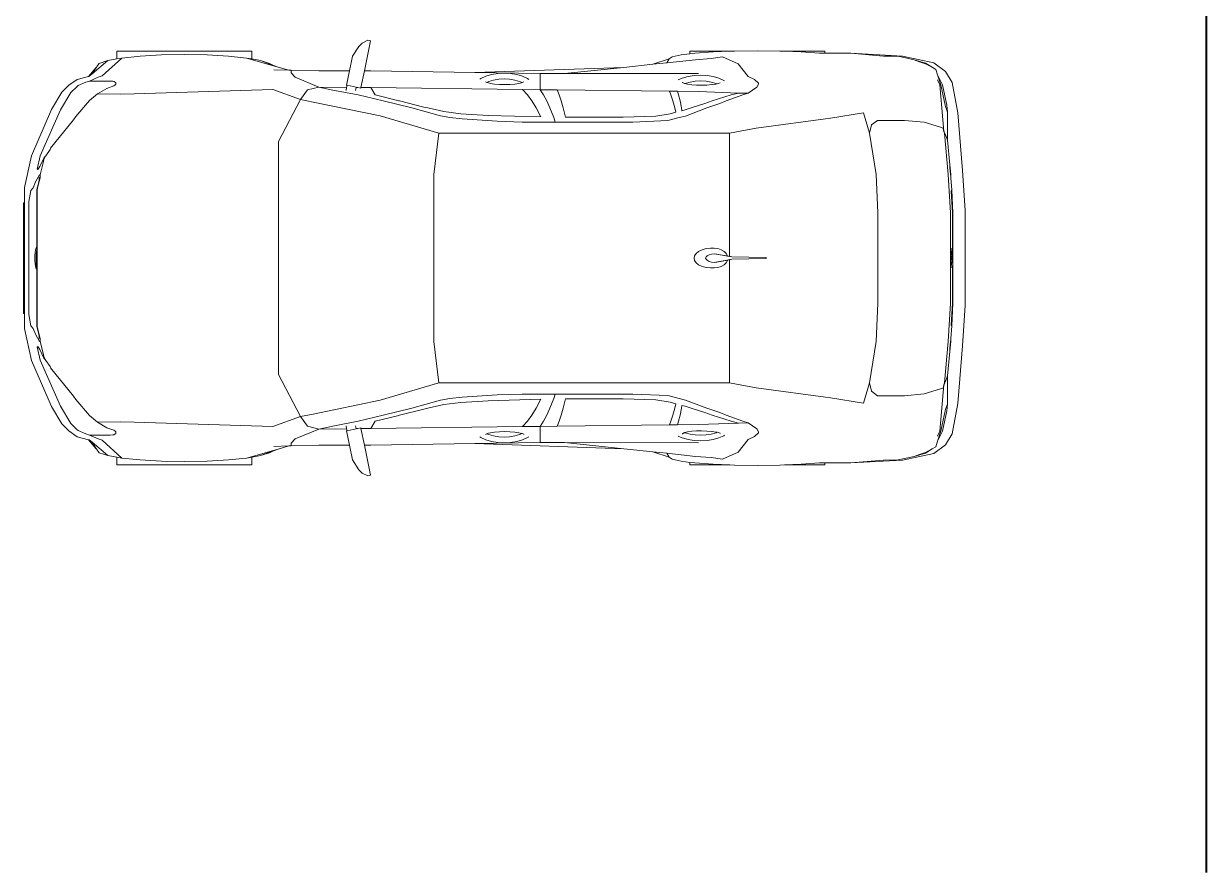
# Model space of a CAD drawing. Header units: inches. Extents: x 1944 to 3775, y -462 to 1299.
# Drawn here: x 2457.6 to 2676.1, y 142.1 to 298.9 of the extents above; entities that cross this region are included whole.
import ezdxf

# ---------------------------------------------------------------- set-up
doc = ezdxf.new("R2010")
doc.units = ezdxf.units.IN
doc.header["$MEASUREMENT"] = 0
doc.layers.add('CAR', color=173, linetype='Continuous', lineweight=13)
doc.layers.add('WALL_0.40', color=7, linetype='Continuous', lineweight=40)

# ---------------------------------------------------------------- blocks, each defined once
blk = doc.blocks.new('at')
at = {"layer": 'CAR'}
for p, q in [((-111.43, 39.72), (-112.03, 39.09)), ((-110.37, 40.24), (-111.43, 39.72)), ((-111.02, 34.57), (-109.87, 40.13)), ((-110.37, 40.24), (-109.87, 40.13)), ((-156.76, 36.79), (-156.76, 38.21)), ((-156.76, 38.21), (-131.83, 38.21)), ((-152.44, 37.3), (-155.82, 36.95)), ((-148.51, 37.52), (-152.44, 37.3)), ((-144.29, 37.6), (-148.51, 37.52)), ((-140.07, 37.52), (-144.29, 37.6)), ((-136.14, 37.3), (-140.07, 37.52)), ((-132.77, 36.95), (-136.14, 37.3)), ((-131.83, 36.79), (-131.83, 38.21)), ((-113.2, 37.27), (-113.76, 34.57)), ((-112.03, 39.09), (-113.2, 37.27)), ((-54.14, 37.18), (-54.69, 36.79)), ((-52.52, 37.54), (-54.14, 37.18)), ((-50.92, 37.74), (-52.52, 37.54)), ((-50.92, 37.74), (-50.92, 38.21)), ((-50.92, 38.21), (-43.51, 38.21)), ((-49.94, 37.85), (-50.92, 37.74)), ((-46.57, 38.09), (-49.94, 37.85)), ((-46.97, 36.87), (-44.87, 37.18)), ((-43.51, 38.21), (-46.57, 38.09)), ((-44.87, 37.18), (-41.99, 35.87)), ((-42.65, 38.24), (-43.51, 38.21)), ((-38.45, 38.3), (-42.65, 38.24)), ((-34.24, 38.24), (-38.45, 38.3)), ((-33.39, 38.21), (-34.24, 38.24)), ((-30.33, 38.09), (-33.39, 38.21)), ((-33.39, 38.21), (-25.98, 38.21)), ((-26.96, 37.85), (-30.33, 38.09)), ((-26.96, 37.85), (-25.98, 37.85)), ((-25.98, 37.85), (-25.98, 38.21)), ((-25.98, 37.85), (-21.15, 37.85)), ((-21.15, 37.85), (-15.13, 37.31)), ((-21.15, 37.85), (-11.61, 37.31)), ((-15.13, 37.31), (-12.4, 37.27)), ((-12.4, 37.27), (-9.43, 36.63)), ((-11.61, 37.31), (-5.8, 36.08)), ((-161.95, 33.55), (-160.57, 35.22)), ((-161.92, 33.56), (-160.62, 35.09)), ((-158.4, 36.49), (-161.33, 34.01)), ((-160.62, 35.09), (-161.33, 34.01)), ((-160.53, 35.22), (-160.62, 35.09)), ((-160.53, 35.22), (-160.57, 35.22)), ((-160.44, 35.36), (-160.53, 35.22)), ((-160.03, 35.96), (-160.44, 35.36)), ((-158.4, 36.49), (-160.03, 35.96)), ((-159.47, 33.65), (-155.82, 36.95)), ((-158.4, 36.49), (-156.76, 36.79)), ((-155.82, 36.95), (-156.76, 36.79)), ((-131.83, 36.79), (-132.77, 36.95)), ((-132.77, 36.95), (-126.97, 35.28)), ((-130.18, 36.49), (-131.83, 36.79)), ((-128.55, 35.96), (-130.18, 36.49)), ((-127.78, 35.59), (-130.18, 36.49)), ((-128.55, 35.96), (-127.78, 35.59)), ((-126.97, 35.28), (-127.78, 35.59)), ((-126.97, 35.28), (-124.96, 34.71)), ((-90.63, 34.26), (-63.1, 35.23)), ((-63.1, 35.23), (-74.07, 34.08)), ((-57.75, 35.8), (-63.1, 35.23)), ((-57.75, 35.8), (-54.69, 36.79)), ((-55.17, 36.07), (-57.75, 35.8)), ((-55.17, 36.07), (-54.69, 36.79)), ((-49.86, 36.63), (-55.17, 36.07)), ((-49.86, 36.63), (-46.97, 36.87)), ((-41.99, 35.87), (-40.12, 33.52)), ((-8.45, 36.27), (-9.43, 36.63)), ((-9.43, 36.63), (-7.37, 36.03)), ((-8.45, 36.27), (-7.37, 35.89)), ((-6.11, 35.25), (-7.37, 36.03)), ((-6.11, 35.25), (-7.37, 35.89)), ((-5.46, 34.85), (-6.11, 35.25)), ((-5.8, 36.08), (-3.69, 34.48)), ((-165.6, 31.93), (-164.08, 33)), ((-164.08, 33), (-161.95, 33.55)), ((-161.95, 33.55), (-161.92, 33.56)), ((-161.92, 33.56), (-161.84, 33.58)), ((-161.33, 34.01), (-161.84, 33.58)), ((-161.82, 32.7), (-160.19, 33.4)), ((-160.19, 33.4), (-159.47, 33.65)), ((-124.96, 34.71), (-127.77, 34.78)), ((-124.57, 34.7), (-124.96, 34.71)), ((-119.4, 34.57), (-124.57, 34.7)), ((-124.57, 34.21), (-124.57, 34.7)), ((-123.8, 33.39), (-124.57, 34.21)), ((-119.4, 31.59), (-123.8, 33.39)), ((-113.76, 34.57), (-119.4, 34.57)), ((-113.76, 34.57), (-114.31, 31.93)), ((-111.66, 31.5), (-111.02, 34.57)), ((-109.83, 34.57), (-111.02, 34.57)), ((-109.83, 34.57), (-90.63, 34.26)), ((-90.63, 34.26), (-78.56, 34.07)), ((-89.69, 33.04), (-89.5, 33.17)), ((-89.5, 33.17), (-88.58, 33.58)), ((-88.58, 33.58), (-87.53, 33.88)), ((-88.05, 32.61), (-87.16, 32.87)), ((-87.53, 33.88), (-86.38, 34.07)), ((-87.16, 32.87), (-86.2, 33.03)), ((-86.38, 34.07), (-85.2, 34.13)), ((-86.2, 33.03), (-85.2, 33.08)), ((-85.2, 34.13), (-84.01, 34.07)), ((-85.2, 33.08), (-84.19, 33.03)), ((-84.19, 33.03), (-83.23, 32.87)), ((-84.01, 34.07), (-82.87, 33.88)), ((-83.23, 32.87), (-82.34, 32.61)), ((-82.87, 33.88), (-81.82, 33.58)), ((-81.82, 33.58), (-80.89, 33.17)), ((-80.89, 33.17), (-80.66, 33.01)), ((-74.07, 34.08), (-78.56, 34.07)), ((-78.56, 31.1), (-78.56, 34.07)), ((-49.32, 34.12), (-74.07, 34.08)), ((-53.02, 32.9), (-52.28, 33.23)), ((-52.28, 33.23), (-51.22, 33.53)), ((-51.22, 33.53), (-50.08, 33.72)), ((-50.08, 33.72), (-48.9, 33.78)), ((-48.9, 33.78), (-47.71, 33.72)), ((-47.71, 33.72), (-46.57, 33.53)), ((-46.57, 33.53), (-45.51, 33.23)), ((-45.51, 33.23), (-44.59, 32.81)), ((-44.59, 32.81), (-44.46, 32.73)), ((-38.96, 32.99), (-40.12, 33.52)), ((-38.23, 32.28), (-38.96, 32.99)), ((-5.46, 34.85), (-5.13, 33.82)), ((-4.7, 31.99), (-5.14, 32.92)), ((-4.22, 31.99), (-5.13, 33.82)), ((-5.13, 33.82), (-4.53, 31.99)), ((-2.41, 32.45), (-3.69, 34.48)), ((-168.83, 27.43), (-166.92, 30.62)), ((-166.92, 30.62), (-165.6, 31.93)), ((-165.26, 30.58), (-164.1, 31.72)), ((-164.1, 31.72), (-163.89, 31.87)), ((-163.89, 31.87), (-162.48, 32.49)), ((-162.48, 32.49), (-161.82, 32.7)), ((-161.82, 32.7), (-158.91, 32.69)), ((-160.32, 30.33), (-158.59, 31.35)), ((-158.91, 32.69), (-157.96, 32.69)), ((-157.29, 31.8), (-158.59, 31.35)), ((-157.96, 32.69), (-157.5, 32.66)), ((-157.5, 32.66), (-157.32, 32.63)), ((-157.32, 32.63), (-157.26, 32.59)), ((-157.29, 31.8), (-157.12, 31.93)), ((-157.26, 32.59), (-156.94, 32.38)), ((-157.12, 31.93), (-157, 32.03)), ((-157.12, 31.93), (-157.12, 31.93)), ((-157, 32.03), (-156.94, 32.08)), ((-156.94, 32.08), (-156.94, 32.38)), ((-153.57, 30.31), (-127.94, 31.11)), ((-127.94, 31.11), (-122.83, 29.27)), ((-121.53, 31.07), (-122.83, 29.27)), ((-121.53, 31.07), (-119.4, 31.59)), ((-116.83, 31.04), (-119.4, 31.59)), ((-119.4, 31.59), (-114.29, 31.53)), ((-112.17, 30.15), (-116.83, 31.04)), ((-114.29, 31.53), (-114.41, 30.98)), ((-114.21, 31.91), (-114.31, 31.93)), ((-114.21, 31.91), (-114.29, 31.53)), ((-112.52, 31.56), (-114.21, 31.91)), ((-112.53, 31.51), (-112.64, 30.98)), ((-112.52, 31.56), (-112.53, 31.51)), ((-112.53, 31.51), (-112.24, 31.5)), ((-112.24, 31.5), (-112.52, 31.56)), ((-111.68, 31.39), (-112.24, 31.5)), ((-111.68, 31.39), (-111.66, 31.5)), ((-111.66, 31.5), (-109.83, 31.48)), ((-109.83, 31.48), (-81.79, 31.14)), ((-109.02, 30.15), (-109.83, 31.48)), ((-88.62, 32.57), (-88.64, 32.58)), ((-88.39, 32.46), (-88.62, 32.57)), ((-88.39, 32.46), (-88.05, 32.61)), ((-88.3, 32.41), (-88.39, 32.46)), ((-88.11, 32.36), (-88.3, 32.41)), ((-87.72, 32.27), (-88.11, 32.36)), ((-86.96, 32.15), (-87.72, 32.27)), ((-86.06, 32.08), (-86.96, 32.15)), ((-85.09, 32.05), (-86.06, 32.08)), ((-84.12, 32.08), (-85.09, 32.05)), ((-83.22, 32.15), (-84.12, 32.08)), ((-82.46, 32.26), (-83.22, 32.15)), ((-82.46, 32.26), (-81.96, 32.39)), ((-82.34, 32.61), (-81.88, 32.41)), ((-81.96, 32.39), (-81.88, 32.41)), ((-81.56, 32.56), (-81.88, 32.41)), ((-81.79, 31.14), (-78.56, 31.1)), ((-81.79, 31.14), (-80.89, 30.15)), ((-81.54, 32.57), (-81.56, 32.56)), ((-78.56, 31.1), (-77.92, 30.15)), ((-75.39, 31.06), (-78.56, 31.1)), ((-75.39, 31.06), (-75.02, 30.15)), ((-54.67, 30.82), (-75.39, 31.06)), ((-54.67, 30.82), (-53.15, 30.8)), ((-54.67, 30.82), (-54.39, 30.15)), ((-53.15, 30.8), (-49.32, 30.75)), ((-52.96, 30.15), (-53.15, 30.8)), ((-52.27, 32.46), (-52.28, 32.46)), ((-51.97, 32.3), (-52.27, 32.46)), ((-51.97, 32.3), (-51.9, 32.27)), ((-51.79, 32.24), (-51.9, 32.27)), ((-51.79, 32.24), (-51.75, 32.26)), ((-51.31, 32.12), (-51.79, 32.24)), ((-51.75, 32.26), (-50.86, 32.52)), ((-50.55, 32), (-51.31, 32.12)), ((-50.86, 32.52), (-49.9, 32.68)), ((-49.67, 31.93), (-50.55, 32)), ((-49.9, 32.68), (-48.9, 32.73)), ((-49.67, 31.93), (-49.32, 31.92)), ((-48.72, 31.91), (-49.32, 31.92)), ((-49.32, 30.75), (-41.91, 30.49)), ((-48.9, 32.73), (-47.89, 32.68)), ((-48.72, 31.91), (-47.75, 31.95)), ((-47.89, 32.68), (-46.93, 32.52)), ((-47.75, 31.95), (-46.83, 32.04)), ((-46.93, 32.52), (-46.04, 32.26)), ((-46.78, 32.05), (-46.83, 32.04)), ((-46.09, 32.14), (-46.78, 32.05)), ((-46.09, 32.14), (-45.87, 32.19)), ((-46.04, 32.26), (-45.87, 32.19)), ((-45.87, 32.19), (-45.57, 32.25)), ((-45.57, 32.25), (-45.29, 32.37)), ((-45.29, 32.37), (-45.26, 32.38)), ((-40.12, 30.43), (-38.49, 31.54)), ((-38.49, 31.54), (-38.23, 32.1)), ((-38.23, 32.1), (-38.23, 32.28)), ((-3.95, 23.4), (-4.7, 31.99)), ((-3.71, 28.22), (-4.53, 31.99)), ((-3.41, 28.22), (-4.22, 31.99)), ((-1.41, 26.85), (-2.41, 32.45)), ((-167.18, 27.39), (-165.26, 30.58)), ((-164.29, 26.15), (-161.82, 29.09)), ((-161.82, 29.09), (-160.32, 30.33)), ((-156.14, 30.25), (-160.32, 30.33)), ((-156.14, 30.25), (-153.57, 30.31)), ((-126.91, 21.53), (-122.83, 29.27)), ((-122.83, 29.27), (-120.45, 28.81)), ((-108.08, 26.26), (-120.45, 28.81)), ((-107.52, 29.04), (-112.17, 30.15)), ((-104.67, 29.06), (-109.02, 30.15)), ((-102.24, 27.75), (-107.52, 29.04)), ((-104.55, 29.04), (-104.67, 29.06)), ((-100.02, 27.9), (-104.55, 29.04)), ((-80.89, 30.15), (-80.07, 29.04)), ((-80.07, 29.04), (-79.28, 27.75)), ((-77.92, 30.15), (-77.32, 29.04)), ((-77.32, 29.04), (-76.73, 27.75)), ((-75.02, 30.15), (-74.65, 29.04)), ((-74.65, 29.04), (-74.29, 27.75)), ((-54.39, 30.15), (-54.02, 29.04)), ((-54.02, 29.04), (-53.65, 27.75)), ((-52.7, 29.04), (-52.96, 30.15)), ((-52.45, 27.75), (-52.7, 29.04)), ((-50.66, 27.75), (-48.13, 28.52)), ((-48.13, 28.52), (-46.76, 29.04)), ((-45.38, 28.54), (-47.76, 27.75)), ((-46.76, 29.04), (-43.27, 30.15)), ((-44.21, 29.04), (-45.38, 28.54)), ((-41.11, 30.15), (-44.21, 29.04)), ((-43.27, 30.15), (-41.91, 30.49)), ((-41.91, 30.49), (-40.12, 30.43)), ((-40.12, 30.43), (-41.11, 30.15)), ((-172.53, 18.91), (-168.83, 27.43)), ((-170.9, 18.88), (-167.18, 27.39)), ((-108.08, 26.26), (-97.27, 23.04)), ((-96.96, 26.25), (-102.24, 27.75)), ((-99.28, 27.75), (-100.02, 27.9)), ((-96.31, 27.07), (-99.28, 27.75)), ((-95.22, 25.97), (-96.96, 26.25)), ((-93.19, 26.66), (-96.31, 27.07)), ((-88.12, 26.36), (-93.19, 26.66)), ((-78.39, 26.08), (-88.12, 26.36)), ((-79.28, 27.75), (-78.39, 26.08)), ((-76.73, 27.75), (-76.04, 25.97)), ((-74.29, 27.75), (-73.88, 26.02)), ((-63.2, 26.02), (-57.18, 26.22)), ((-57.18, 26.22), (-54.54, 26.63)), ((-54.54, 26.63), (-53.45, 26.92)), ((-53.65, 27.75), (-53.45, 26.92)), ((-51.68, 26.24), (-52.84, 25.97)), ((-52.36, 27.21), (-52.45, 27.75)), ((-52.36, 27.21), (-51.75, 27.37)), ((-51.75, 27.37), (-50.66, 27.75)), ((-47.76, 27.75), (-51.68, 26.24)), ((-24.91, 25.83), (-18.82, 26.8)), ((-17.72, 23.04), (-18.82, 26.8)), ((-3.69, 27.97), (-3.71, 28.22)), ((-3.35, 27.14), (-3.69, 27.97)), ((-3.29, 26.96), (-3.41, 28.22)), ((-3.35, 27.14), (-3.29, 26.96)), ((-3.29, 21.77), (-3.29, 26.96)), ((-0.52, 16.2), (-1.41, 26.85)), ((-164.76, 25.51), (-168.97, 20.28)), ((-164.29, 26.15), (-164.76, 25.51)), ((-92.96, 25.69), (-95.22, 25.97)), ((-86.51, 25.29), (-92.96, 25.69)), ((-81.88, 25.13), (-86.51, 25.29)), ((-75.74, 25.13), (-81.88, 25.13)), ((-76.04, 25.97), (-75.74, 25.13)), ((-61.44, 25.13), (-75.74, 25.13)), ((-73.88, 26.02), (-63.2, 26.02)), ((-54.96, 25.41), (-61.44, 25.13)), ((-52.84, 25.97), (-54.96, 25.41)), ((-24.91, 25.83), (-38.65, 23.97)), ((-17.34, 24.6), (-17.72, 23.04)), ((-17.34, 24.6), (-16.24, 25.42)), ((-16.24, 25.42), (-11.25, 25.42)), ((-11.25, 25.42), (-7.62, 25.11)), ((-4.57, 24.17), (-7.62, 25.11)), ((-4.08, 24.01), (-4.57, 24.17)), ((-98.2, 15.43), (-97.27, 23.04)), ((-43.56, 23.04), (-97.27, 23.04)), ((-38.65, 23.97), (-43.56, 23.04)), ((-43.56, 23.04), (-43.56, 0.29)), ((-16.45, 15.43), (-17.72, 23.04)), ((-3.95, 23.4), (-4.08, 24.01)), ((-3.92, 23.34), (-3.95, 23.4)), ((-3.87, 23.04), (-3.95, 23.4)), ((-3.78, 23.04), (-3.92, 23.34)), ((-3.17, 15.43), (-3.87, 23.04)), ((-3.7, 22.8), (-3.78, 23.04)), ((-3.69, 22.79), (-3.7, 22.8)), ((-3.69, 22.79), (-3.35, 21.95)), ((-3.29, 21.77), (-3.35, 21.95)), ((-169.09, 20.06), (-169.87, 18.9)), ((-168.97, 20.28), (-169.09, 20.06)), ((-126.91, -21.53), (-126.91, 21.53)), ((-2.87, 17.25), (-3.29, 21.77)), ((-173.83, 13.01), (-172.53, 18.91)), ((-171.44, 16.42), (-170.9, 18.88)), ((-170.21, 18.48), (-170.95, 16.92)), ((-170.39, 17.34), (-170.15, 18.45)), ((-170, 18.73), (-170.21, 18.48)), ((-170, 18.73), (-170.15, 18.45)), ((-169.87, 18.9), (-170, 18.73)), ((-171.78, 14.08), (-171.05, 15.4)), ((-171.33, 16.35), (-171.44, 16.42)), ((-170.95, 16.92), (-171.33, 16.35)), ((-171.05, 15.4), (-170.91, 15.4)), ((-170.91, 15.4), (-170.94, 14.83)), ((-170.91, 15.4), (-170.39, 17.34)), ((-98.2, -15.43), (-98.2, 15.43)), ((-16.17, 8.36), (-16.45, 15.43)), ((-2.76, 8.36), (-3.17, 15.43)), ((-2.87, 17.2), (-2.87, 17.25)), ((-2.69, 15.43), (-2.87, 17.25)), ((-2.84, 16.64), (-2.87, 17.2)), ((-2.84, 16.64), (-2.79, 16.04)), ((-2.79, 16.04), (-2.72, 15.44)), ((-2.72, 15.43), (-2.72, 15.44)), ((-2.69, 15.12), (-2.72, 15.43)), ((-2.66, 14.83), (-2.69, 15.43)), ((0, 8.78), (-0.52, 16.2)), ((-171.78, 14.08), (-172.23, 13)), ((-171.3, 13.54), (-171.52, 12.65)), ((-171.47, 12.62), (-171.25, 13.47)), ((-171.12, 14.41), (-171.3, 13.54)), ((-170.94, 14.83), (-171.25, 13.47)), ((-171.16, 14.9), (-171.1, 14.82)), ((-171.12, 14.41), (-171.1, 14.82)), ((-2.67, 14.88), (-2.69, 15.12)), ((-2.67, 14.88), (-2.66, 14.83)), ((-2.52, 12.53), (-2.66, 14.83)), ((-173.83, 10.22), (-173.83, 13.01)), ((-173.01, 10.44), (-172.66, 12.49)), ((-172.23, 13), (-172.66, 12.49)), ((-171.52, 2.04), (-171.52, 12.65)), ((-171.47, 12.62), (-171.47, -12.62)), ((-2.63, 12.38), (-2.52, 12.53)), ((-2.39, 8.36), (-2.63, 12.38)), ((-2.28, 8.36), (-2.52, 12.53)), ((-173.96, 10.22), (-173.83, 10.22)), ((-173.96, -10.22), (-173.96, 10.22)), ((-173.83, 10.22), (-173.83, -10.22)), ((-173.01, 10.44), (-173.01, -10.44)), ((0, -8.78), (0, 8.78)), ((-16.17, 8.36), (-16.17, -8.36)), ((-2.76, 8.36), (-2.76, -8.36)), ((-2.39, 1.64), (-2.39, 8.36)), ((-2.28, 8.36), (-2.28, -8.36)), ((-171.89, 0), (-171.88, 0.53)), ((-171.88, -0.53), (-171.89, 0)), ((-171.88, 0.53), (-171.84, 1.03)), ((-171.84, 1.03), (-171.78, 1.46)), ((-171.78, 1.46), (-171.69, 1.78)), ((-171.69, 1.78), (-171.6, 1.99)), ((-171.63, 0.83), (-171.67, 0.62)), ((-171.67, 0.62), (-171.67, -1.7)), ((-171.62, 0.83), (-171.63, 0.83)), ((-171.52, 0.99), (-171.62, 0.83)), ((-171.61, 0.91), (-171.62, 0.83)), ((-171.56, 1.28), (-171.61, 0.91)), ((-171.6, 1.99), (-171.52, 2.04)), ((-171.53, 0.31), (-171.57, 0.36)), ((-171.52, 1.43), (-171.56, 1.28)), ((-171.52, 0.3), (-171.53, 0.31)), ((-171.52, 1.43), (-171.52, 2.04)), ((-171.52, 0.99), (-171.52, 1.43)), ((-171.52, 0.3), (-171.52, 0.99)), ((-171.52, -2.04), (-171.52, 0.3)), ((-50.01, 0.44), (-50.1, 0)), ((-50.1, 0), (-50.01, -0.44)), ((-49.73, 0.86), (-50.01, 0.44)), ((-49.27, 1.24), (-49.73, 0.86)), ((-48.64, 1.55), (-49.27, 1.24)), ((-47.9, 1.74), (-48.64, 1.55)), ((-47.95, 0.09), (-47.97, 0)), ((-47.97, 0), (-47.95, -0.09)), ((-47.87, 0.23), (-47.95, 0.09)), ((-47.09, 1.81), (-47.9, 1.74)), ((-47.68, 0.42), (-47.87, 0.23)), ((-47.35, 0.61), (-47.68, 0.42)), ((-46.92, 0.74), (-47.35, 0.61)), ((-47.09, 1.81), (-46.42, 1.81)), ((-46.42, 0.79), (-46.92, 0.74)), ((-45.74, 1.74), (-46.42, 1.81)), ((-45.93, 0.74), (-46.42, 0.79)), ((-46.42, 0.79), (-43.38, 0.26)), ((-45.93, 0.74), (-43.95, 0.36)), ((-45.11, 1.55), (-45.74, 1.74)), ((-44.58, 1.24), (-45.11, 1.55)), ((-44.2, 0.86), (-44.58, 1.24)), ((-43.96, 0.44), (-44.2, 0.86)), ((-43.95, 0.36), (-43.96, 0.44)), ((-43.95, 0.36), (-43.56, 0.29)), ((-43.56, 0.29), (-43.38, 0.26)), ((-43.38, 0.26), (-43.16, 0.22)), ((-43.16, 0.22), (-36.84, 0.11)), ((-36.81, 0.1), (-36.84, 0.11)), ((-36.79, 0.08), (-36.81, 0.1)), ((-36.77, 0.06), (-36.79, 0.08)), ((-36.76, 0.03), (-36.77, 0.06)), ((-36.76, 0.01), (-36.76, 0.03)), ((-36.76, 0), (-36.76, 0.01)), ((-36.76, -0.01), (-36.76, 0)), ((-2.59, 0.35), (-2.6, 0)), ((-2.6, 0), (-2.59, -0.44)), ((-2.57, 0.85), (-2.58, 0.69)), ((-2.58, 0.69), (-2.52, 0.26)), ((-2.55, 1.2), (-2.57, 0.85)), ((-2.45, 1.76), (-2.56, 1.76)), ((-2.52, 1.46), (-2.55, 1.2)), ((-2.48, 1.63), (-2.52, 1.46)), ((-2.52, 1.46), (-2.52, 1.46)), ((-2.52, 0.26), (-2.49, 0.03)), ((-2.49, 0.03), (-2.43, -0.27)), ((-2.45, 1.68), (-2.48, 1.63)), ((-2.45, 1.76), (-2.4, 1.7)), ((-2.4, 1.7), (-2.39, 1.64)), ((-2.39, 1.64), (-2.37, 1.53)), ((-2.37, 1.53), (-2.33, 1.25)), ((-2.37, 1.46), (-2.37, 1.47)), ((-2.37, 1.46), (-2.37, 1.47)), ((-2.37, 1.46), (-2.37, 1.46)), ((-2.37, -0.53), (-2.37, 1.46)), ((-2.33, 1.25), (-2.31, 0.88)), ((-2.31, 0.88), (-2.29, 0.46)), ((-2.29, 0.46), (-2.29, 0)), ((-2.29, 0), (-2.29, -0.46)), ((-171.84, -1.03), (-171.88, -0.53)), ((-171.78, -1.46), (-171.84, -1.03)), ((-171.69, -1.78), (-171.78, -1.46)), ((-171.6, -1.99), (-171.69, -1.78)), ((-171.68, -1.71), (-171.67, -1.7)), ((-171.68, -1.71), (-171.67, -1.72)), ((-171.67, -1.7), (-171.67, -1.72)), ((-171.52, -2.04), (-171.6, -1.99)), ((-171.52, -12.65), (-171.52, -2.04)), ((-50.01, -0.44), (-49.73, -0.86)), ((-49.73, -0.86), (-49.27, -1.24)), ((-49.27, -1.24), (-48.64, -1.55)), ((-48.64, -1.55), (-47.9, -1.74)), ((-47.95, -0.09), (-47.87, -0.23)), ((-47.9, -1.74), (-47.09, -1.81)), ((-47.87, -0.23), (-47.68, -0.42)), ((-47.68, -0.42), (-47.35, -0.61)), ((-47.35, -0.61), (-46.92, -0.74)), ((-47.09, -1.81), (-46.42, -1.81)), ((-46.92, -0.74), (-46.42, -0.79)), ((-46.42, -0.79), (-43.38, -0.26)), ((-46.42, -0.79), (-45.93, -0.74)), ((-46.42, -1.81), (-45.74, -1.74)), ((-45.93, -0.74), (-43.95, -0.36)), ((-45.74, -1.74), (-45.11, -1.55)), ((-45.11, -1.55), (-44.58, -1.24)), ((-44.58, -1.24), (-44.2, -0.86)), ((-44.2, -0.86), (-43.96, -0.44)), ((-43.96, -0.44), (-43.95, -0.36)), ((-43.95, -0.36), (-43.56, -0.29)), ((-43.56, -0.29), (-43.38, -0.26)), ((-43.56, -0.29), (-43.56, -23.04)), ((-43.38, -0.26), (-43.16, -0.22)), ((-43.16, -0.22), (-36.84, -0.11)), ((-36.84, -0.11), (-36.81, -0.1)), ((-36.81, -0.1), (-36.79, -0.08)), ((-36.79, -0.08), (-36.77, -0.06)), ((-36.77, -0.06), (-36.76, -0.03)), ((-36.76, -0.03), (-36.76, -0.01)), ((-2.59, -0.44), (-2.59, -0.54)), ((-2.59, -0.54), (-2.57, -0.85)), ((-2.57, -0.85), (-2.55, -1.2)), ((-2.45, -1.76), (-2.56, -1.76)), ((-2.55, -1.2), (-2.52, -1.46)), ((-2.52, -1.46), (-2.48, -1.63)), ((-2.46, -0.8), (-2.51, -0.88)), ((-2.48, -1.63), (-2.45, -1.68)), ((-2.39, -0.71), (-2.46, -0.8)), ((-2.4, -1.7), (-2.45, -1.76)), ((-2.43, -0.27), (-2.42, -0.31)), ((-2.39, -1.64), (-2.4, -1.7)), ((-2.39, -0.71), (-2.37, -0.53)), ((-2.37, -1.53), (-2.39, -1.64)), ((-2.39, -8.36), (-2.39, -1.64)), ((-2.33, -1.25), (-2.37, -1.53)), ((-2.31, -0.88), (-2.33, -1.25)), ((-2.29, -0.46), (-2.31, -0.88)), ((-16.17, -8.36), (-16.45, -15.43)), ((-2.76, -8.36), (-3.17, -15.43)), ((-2.39, -8.36), (-2.63, -12.38)), ((-2.28, -8.36), (-2.52, -12.53)), ((-173.96, -10.22), (-173.83, -10.22)), ((-173.83, -10.22), (-173.83, -13.01)), ((-172.66, -12.49), (-173.01, -10.44)), ((0, -8.78), (-0.52, -16.2)), ((-173.83, -13.01), (-172.53, -18.91)), ((-172.23, -13), (-172.66, -12.49)), ((-171.78, -14.08), (-172.23, -13)), ((-171.3, -13.54), (-171.52, -12.65)), ((-171.47, -12.62), (-171.25, -13.47)), ((-2.52, -12.53), (-2.66, -14.83)), ((-2.63, -12.38), (-2.52, -12.53)), ((-171.78, -14.08), (-171.05, -15.4)), ((-171.12, -14.41), (-171.3, -13.54)), ((-170.94, -14.83), (-171.25, -13.47)), ((-171.16, -14.9), (-171.1, -14.82)), ((-171.12, -14.41), (-171.1, -14.82)), ((-170.91, -15.4), (-170.94, -14.83)), ((-2.69, -15.12), (-2.72, -15.43)), ((-2.66, -14.83), (-2.69, -15.43)), ((-2.67, -14.88), (-2.69, -15.12)), ((-2.67, -14.88), (-2.66, -14.83)), ((-171.33, -16.35), (-171.44, -16.42)), ((-171.44, -16.42), (-170.9, -18.88)), ((-170.95, -16.92), (-171.33, -16.35)), ((-171.05, -15.4), (-170.91, -15.4)), ((-170.21, -18.48), (-170.95, -16.92)), ((-170.91, -15.4), (-170.39, -17.34)), ((-170.39, -17.34), (-170.15, -18.45)), ((-98.2, -15.43), (-97.27, -23.04)), ((-16.45, -15.43), (-17.72, -23.04)), ((-3.17, -15.43), (-3.87, -23.04)), ((-2.87, -17.25), (-3.29, -21.77)), ((-2.69, -15.43), (-2.87, -17.25)), ((-2.84, -16.64), (-2.87, -17.2)), ((-2.87, -17.2), (-2.87, -17.25)), ((-2.84, -16.64), (-2.79, -16.04)), ((-2.79, -16.04), (-2.72, -15.44)), ((-2.72, -15.43), (-2.72, -15.44)), ((-0.52, -16.2), (-1.41, -26.85)), ((-172.53, -18.91), (-168.83, -27.43)), ((-170.9, -18.88), (-167.18, -27.39)), ((-170, -18.73), (-170.21, -18.48)), ((-170, -18.73), (-170.15, -18.45)), ((-169.87, -18.9), (-170, -18.73)), ((-169.09, -20.06), (-169.87, -18.9)), ((-168.97, -20.28), (-169.09, -20.06)), ((-164.76, -25.51), (-168.97, -20.28)), ((-126.91, -21.53), (-122.83, -29.27)), ((-3.29, -21.77), (-3.35, -21.95)), ((-3.29, -21.77), (-3.29, -26.96)), ((-108.08, -26.26), (-97.27, -23.04)), ((-43.56, -23.04), (-97.27, -23.04)), ((-38.65, -23.97), (-43.56, -23.04)), ((-24.91, -25.83), (-38.65, -23.97)), ((-17.72, -23.04), (-18.82, -26.8)), ((-17.34, -24.6), (-17.72, -23.04)), ((-3.95, -23.4), (-4.7, -31.99)), ((-4.08, -24.01), (-4.57, -24.17)), ((-3.95, -23.4), (-4.08, -24.01)), ((-3.87, -23.04), (-3.95, -23.4)), ((-3.92, -23.34), (-3.95, -23.4)), ((-3.78, -23.04), (-3.92, -23.34)), ((-3.7, -22.8), (-3.78, -23.04)), ((-3.69, -22.79), (-3.7, -22.8)), ((-3.69, -22.79), (-3.35, -21.95)), ((-164.29, -26.15), (-164.76, -25.51)), ((-164.29, -26.15), (-161.82, -29.09)), ((-95.22, -25.97), (-96.96, -26.25)), ((-92.96, -25.69), (-95.22, -25.97)), ((-86.51, -25.29), (-92.96, -25.69)), ((-78.39, -26.08), (-88.12, -26.36)), ((-81.88, -25.13), (-86.51, -25.29)), ((-75.74, -25.13), (-81.88, -25.13)), ((-79.28, -27.75), (-78.39, -26.08)), ((-76.73, -27.75), (-76.04, -25.97)), ((-76.04, -25.97), (-75.74, -25.13)), ((-61.44, -25.13), (-75.74, -25.13)), ((-74.29, -27.75), (-73.88, -26.02)), ((-73.88, -26.02), (-63.2, -26.02)), ((-63.2, -26.02), (-57.18, -26.22)), ((-54.96, -25.41), (-61.44, -25.13)), ((-52.84, -25.97), (-54.96, -25.41)), ((-51.68, -26.24), (-52.84, -25.97)), ((-24.91, -25.83), (-18.82, -26.8)), ((-17.34, -24.6), (-16.24, -25.42)), ((-16.24, -25.42), (-11.25, -25.42)), ((-11.25, -25.42), (-7.62, -25.11)), ((-4.57, -24.17), (-7.62, -25.11)), ((-168.83, -27.43), (-166.92, -30.62)), ((-167.18, -27.39), (-165.26, -30.58)), ((-108.08, -26.26), (-120.45, -28.81)), ((-102.24, -27.75), (-107.52, -29.04)), ((-100.02, -27.9), (-104.55, -29.04)), ((-96.96, -26.25), (-102.24, -27.75)), ((-99.28, -27.75), (-100.02, -27.9)), ((-96.31, -27.07), (-99.28, -27.75)), ((-93.19, -26.66), (-96.31, -27.07)), ((-88.12, -26.36), (-93.19, -26.66)), ((-80.07, -29.04), (-79.28, -27.75)), ((-77.32, -29.04), (-76.73, -27.75)), ((-74.65, -29.04), (-74.29, -27.75)), ((-57.18, -26.22), (-54.54, -26.63)), ((-54.54, -26.63), (-53.45, -26.92)), ((-54.02, -29.04), (-53.65, -27.75)), ((-53.65, -27.75), (-53.45, -26.92)), ((-52.45, -27.75), (-52.7, -29.04)), ((-52.36, -27.21), (-52.45, -27.75)), ((-52.36, -27.21), (-51.75, -27.37)), ((-51.75, -27.37), (-50.66, -27.75)), ((-47.76, -27.75), (-51.68, -26.24)), ((-50.66, -27.75), (-48.13, -28.52)), ((-45.38, -28.54), (-47.76, -27.75)), ((-3.71, -28.22), (-4.53, -31.99)), ((-3.41, -28.22), (-4.22, -31.99)), ((-3.69, -27.97), (-3.71, -28.22)), ((-3.35, -27.14), (-3.69, -27.97)), ((-3.29, -26.96), (-3.41, -28.22)), ((-3.35, -27.14), (-3.29, -26.96)), ((-1.41, -26.85), (-2.41, -32.45)), ((-165.26, -30.58), (-164.1, -31.72)), ((-161.82, -29.09), (-160.32, -30.33)), ((-156.14, -30.25), (-160.32, -30.33)), ((-160.32, -30.33), (-158.59, -31.35)), ((-156.14, -30.25), (-153.57, -30.31)), ((-153.57, -30.31), (-127.94, -31.11)), ((-127.94, -31.11), (-122.83, -29.27)), ((-122.83, -29.27), (-120.45, -28.81)), ((-121.53, -31.07), (-122.83, -29.27)), ((-112.17, -30.15), (-116.83, -31.04)), ((-107.52, -29.04), (-112.17, -30.15)), ((-109.02, -30.15), (-109.83, -31.48)), ((-104.67, -29.06), (-109.02, -30.15)), ((-104.55, -29.04), (-104.67, -29.06)), ((-81.79, -31.14), (-80.89, -30.15)), ((-80.89, -30.15), (-80.07, -29.04)), ((-78.56, -31.1), (-77.92, -30.15)), ((-77.92, -30.15), (-77.32, -29.04)), ((-75.39, -31.06), (-75.02, -30.15)), ((-75.02, -30.15), (-74.65, -29.04)), ((-54.67, -30.82), (-54.39, -30.15)), ((-54.39, -30.15), (-54.02, -29.04)), ((-52.96, -30.15), (-53.15, -30.8)), ((-52.7, -29.04), (-52.96, -30.15)), ((-49.32, -30.75), (-41.91, -30.49)), ((-48.13, -28.52), (-46.76, -29.04)), ((-46.76, -29.04), (-43.27, -30.15)), ((-44.21, -29.04), (-45.38, -28.54)), ((-41.11, -30.15), (-44.21, -29.04)), ((-43.27, -30.15), (-41.91, -30.49)), ((-41.91, -30.49), (-40.12, -30.43)), ((-40.12, -30.43), (-41.11, -30.15)), ((-40.12, -30.43), (-38.49, -31.54)), ((-166.92, -30.62), (-165.6, -31.93)), ((-165.6, -31.93), (-164.08, -33)), ((-164.1, -31.72), (-163.89, -31.87)), ((-163.89, -31.87), (-162.48, -32.49)), ((-162.48, -32.49), (-161.82, -32.7)), ((-161.82, -32.7), (-158.91, -32.69)), ((-161.82, -32.7), (-160.19, -33.4)), ((-158.91, -32.69), (-157.96, -32.69)), ((-157.29, -31.8), (-158.59, -31.35)), ((-157.96, -32.69), (-157.5, -32.66)), ((-157.5, -32.66), (-157.32, -32.63)), ((-157.32, -32.63), (-157.26, -32.59)), ((-157.29, -31.8), (-157.12, -31.93)), ((-157.26, -32.59), (-156.94, -32.38)), ((-157.12, -31.93), (-157, -32.03)), ((-157.12, -31.93), (-157.12, -31.93)), ((-157, -32.03), (-156.94, -32.08)), ((-156.94, -32.08), (-156.94, -32.38)), ((-119.4, -31.59), (-123.8, -33.39)), ((-121.53, -31.07), (-119.4, -31.59)), ((-116.83, -31.04), (-119.4, -31.59)), ((-119.4, -31.59), (-114.29, -31.53)), ((-114.29, -31.53), (-114.41, -30.98)), ((-114.21, -31.91), (-114.31, -31.93)), ((-114.31, -31.93), (-113.76, -34.57)), ((-114.21, -31.91), (-114.29, -31.53)), ((-112.52, -31.56), (-114.21, -31.91)), ((-112.53, -31.51), (-112.64, -30.98)), ((-112.53, -31.51), (-112.24, -31.5)), ((-112.52, -31.56), (-112.53, -31.51)), ((-112.24, -31.5), (-112.52, -31.56)), ((-111.68, -31.39), (-112.24, -31.5)), ((-111.66, -31.5), (-111.68, -31.39)), ((-111.66, -31.5), (-109.83, -31.48)), ((-111.66, -31.5), (-111.02, -34.57)), ((-109.83, -31.48), (-81.79, -31.14)), ((-88.62, -32.57), (-88.64, -32.58)), ((-88.39, -32.46), (-88.62, -32.57)), ((-88.3, -32.41), (-88.39, -32.46)), ((-88.39, -32.46), (-88.05, -32.61)), ((-88.11, -32.36), (-88.3, -32.41)), ((-87.72, -32.27), (-88.11, -32.36)), ((-88.05, -32.61), (-87.16, -32.87)), ((-86.96, -32.15), (-87.72, -32.27)), ((-86.06, -32.08), (-86.96, -32.15)), ((-85.09, -32.05), (-86.06, -32.08)), ((-84.12, -32.08), (-85.09, -32.05)), ((-83.22, -32.15), (-84.12, -32.08)), ((-83.23, -32.87), (-82.34, -32.61)), ((-82.46, -32.26), (-83.22, -32.15)), ((-82.46, -32.26), (-81.96, -32.39)), ((-82.34, -32.61), (-81.88, -32.41)), ((-81.96, -32.39), (-81.88, -32.41)), ((-81.56, -32.56), (-81.88, -32.41)), ((-81.79, -31.14), (-78.56, -31.1)), ((-81.54, -32.57), (-81.56, -32.56)), ((-75.39, -31.06), (-78.56, -31.1)), ((-78.56, -31.1), (-78.56, -34.07)), ((-54.67, -30.82), (-75.39, -31.06)), ((-54.67, -30.82), (-53.15, -30.8)), ((-53.15, -30.8), (-49.32, -30.75)), ((-52.27, -32.46), (-52.28, -32.46)), ((-51.97, -32.3), (-52.27, -32.46)), ((-51.97, -32.3), (-51.9, -32.27)), ((-51.79, -32.24), (-51.9, -32.27)), ((-51.31, -32.12), (-51.79, -32.24)), ((-51.79, -32.24), (-51.75, -32.26)), ((-51.75, -32.26), (-50.86, -32.52)), ((-50.55, -32), (-51.31, -32.12)), ((-50.86, -32.52), (-49.9, -32.68)), ((-49.67, -31.93), (-50.55, -32)), ((-49.9, -32.68), (-48.9, -32.73)), ((-49.67, -31.93), (-49.32, -31.92)), ((-48.72, -31.91), (-49.32, -31.92)), ((-48.9, -32.73), (-47.89, -32.68)), ((-48.72, -31.91), (-47.75, -31.95)), ((-47.89, -32.68), (-46.93, -32.52)), ((-47.75, -31.95), (-46.83, -32.04)), ((-46.93, -32.52), (-46.04, -32.26)), ((-46.78, -32.05), (-46.83, -32.04)), ((-46.09, -32.14), (-46.78, -32.05)), ((-46.09, -32.14), (-45.87, -32.19)), ((-46.04, -32.26), (-45.87, -32.19)), ((-45.87, -32.19), (-45.57, -32.25)), ((-45.57, -32.25), (-45.29, -32.37)), ((-45.29, -32.37), (-45.26, -32.38)), ((-44.59, -32.81), (-44.46, -32.73)), ((-38.23, -32.28), (-38.96, -32.99)), ((-38.49, -31.54), (-38.23, -32.1)), ((-38.23, -32.1), (-38.23, -32.28)), ((-4.7, -31.99), (-5.14, -32.92)), ((-4.22, -31.99), (-5.13, -33.82)), ((-5.13, -33.82), (-4.53, -31.99)), ((-2.41, -32.45), (-3.69, -34.48)), ((-164.08, -33), (-161.95, -33.55)), ((-161.95, -33.55), (-160.57, -35.22)), ((-161.95, -33.55), (-161.92, -33.56)), ((-161.92, -33.56), (-160.62, -35.09)), ((-161.92, -33.56), (-161.84, -33.58)), ((-161.33, -34.01), (-161.84, -33.58)), ((-158.4, -36.49), (-161.33, -34.01)), ((-160.62, -35.09), (-161.33, -34.01)), ((-160.19, -33.4), (-159.47, -33.65)), ((-159.47, -33.65), (-155.82, -36.95)), ((-124.96, -34.71), (-127.77, -34.78)), ((-126.97, -35.28), (-124.96, -34.71)), ((-124.57, -34.7), (-124.96, -34.71)), ((-123.8, -33.39), (-124.57, -34.21)), ((-124.57, -34.7), (-124.57, -34.21)), ((-119.4, -34.57), (-124.57, -34.7)), ((-113.76, -34.57), (-119.4, -34.57)), ((-113.76, -34.57), (-113.2, -37.27)), ((-109.83, -34.57), (-111.02, -34.57)), ((-111.02, -34.57), (-109.87, -40.13)), ((-109.83, -34.57), (-90.63, -34.26)), ((-90.63, -34.26), (-78.56, -34.07)), ((-90.63, -34.26), (-63.1, -35.23)), ((-89.69, -33.04), (-89.5, -33.17)), ((-89.5, -33.17), (-88.58, -33.58)), ((-88.58, -33.58), (-87.53, -33.88)), ((-87.53, -33.88), (-86.38, -34.07)), ((-87.16, -32.87), (-86.2, -33.03)), ((-86.38, -34.07), (-85.2, -34.13)), ((-86.2, -33.03), (-85.2, -33.08)), ((-85.2, -33.08), (-84.19, -33.03)), ((-85.2, -34.13), (-84.01, -34.07)), ((-84.19, -33.03), (-83.23, -32.87)), ((-84.01, -34.07), (-82.87, -33.88)), ((-82.87, -33.88), (-81.82, -33.58)), ((-81.82, -33.58), (-80.89, -33.17)), ((-80.89, -33.17), (-80.66, -33.01)), ((-74.07, -34.08), (-78.56, -34.07)), ((-49.32, -34.12), (-74.07, -34.08)), ((-63.1, -35.23), (-74.07, -34.08)), ((-53.02, -32.9), (-52.28, -33.23)), ((-52.28, -33.23), (-51.22, -33.53)), ((-51.22, -33.53), (-50.08, -33.72)), ((-50.08, -33.72), (-48.9, -33.78)), ((-48.9, -33.78), (-47.71, -33.72)), ((-47.71, -33.72), (-46.57, -33.53)), ((-46.57, -33.53), (-45.51, -33.23)), ((-45.51, -33.23), (-44.59, -32.81)), ((-41.99, -35.87), (-40.12, -33.52)), ((-38.96, -32.99), (-40.12, -33.52)), ((-5.46, -34.85), (-6.11, -35.25)), ((-5.8, -36.08), (-3.69, -34.48)), ((-5.46, -34.85), (-5.13, -33.82)), ((-160.53, -35.22), (-160.62, -35.09)), ((-160.53, -35.22), (-160.57, -35.22)), ((-160.44, -35.36), (-160.53, -35.22)), ((-160.03, -35.96), (-160.44, -35.36)), ((-158.4, -36.49), (-160.03, -35.96)), ((-158.4, -36.49), (-156.76, -36.79)), ((-156.76, -36.79), (-156.76, -38.21)), ((-155.82, -36.95), (-156.76, -36.79)), ((-152.44, -37.3), (-155.82, -36.95)), ((-132.77, -36.95), (-136.14, -37.3)), ((-132.77, -36.95), (-126.97, -35.28)), ((-131.83, -36.79), (-132.77, -36.95)), ((-130.18, -36.49), (-131.83, -36.79)), ((-131.83, -36.79), (-131.83, -38.21)), ((-127.78, -35.59), (-130.18, -36.49)), ((-128.55, -35.96), (-130.18, -36.49)), ((-128.55, -35.96), (-127.78, -35.59)), ((-126.97, -35.28), (-127.78, -35.59)), ((-57.75, -35.8), (-63.1, -35.23)), ((-57.75, -35.8), (-54.69, -36.79)), ((-55.17, -36.07), (-57.75, -35.8)), ((-55.17, -36.07), (-54.69, -36.79)), ((-49.86, -36.63), (-55.17, -36.07)), ((-54.14, -37.18), (-54.69, -36.79)), ((-49.86, -36.63), (-46.97, -36.87)), ((-46.97, -36.87), (-44.87, -37.18)), ((-44.87, -37.18), (-41.99, -35.87)), ((-12.4, -37.27), (-9.43, -36.63)), ((-11.61, -37.31), (-5.8, -36.08)), ((-9.43, -36.63), (-7.37, -36.03)), ((-8.45, -36.27), (-9.43, -36.63)), ((-8.45, -36.27), (-7.37, -35.89)), ((-6.11, -35.25), (-7.37, -35.89)), ((-6.11, -35.25), (-7.37, -36.03)), ((-131.83, -38.21), (-156.76, -38.21)), ((-148.51, -37.52), (-152.44, -37.3)), ((-144.29, -37.6), (-148.51, -37.52)), ((-140.07, -37.52), (-144.29, -37.6)), ((-136.14, -37.3), (-140.07, -37.52)), ((-112.03, -39.09), (-113.2, -37.27)), ((-111.43, -39.72), (-112.03, -39.09)), ((-52.52, -37.54), (-54.14, -37.18)), ((-50.92, -37.74), (-52.52, -37.54)), ((-50.92, -37.74), (-50.92, -38.21)), ((-49.94, -37.85), (-50.92, -37.74)), ((-43.51, -38.21), (-50.92, -38.21)), ((-46.57, -38.09), (-49.94, -37.85)), ((-43.51, -38.21), (-46.57, -38.09)), ((-42.65, -38.24), (-43.51, -38.21)), ((-38.45, -38.3), (-42.65, -38.24)), ((-34.24, -38.24), (-38.45, -38.3)), ((-33.39, -38.21), (-34.24, -38.24)), ((-30.33, -38.09), (-33.39, -38.21)), ((-25.98, -38.21), (-33.39, -38.21)), ((-26.96, -37.85), (-30.33, -38.09)), ((-26.96, -37.85), (-25.98, -37.85)), ((-25.98, -37.85), (-25.98, -38.21)), ((-25.98, -37.85), (-21.15, -37.85)), ((-21.15, -37.85), (-15.13, -37.31)), ((-21.15, -37.85), (-11.61, -37.31)), ((-15.13, -37.31), (-12.4, -37.27)), ((-110.37, -40.24), (-111.43, -39.72)), ((-110.37, -40.24), (-109.87, -40.13))]:
    blk.add_line(p, q, dxfattribs=at)
blk = doc.blocks.new('*U20')
at = {"layer": 'CAR'}
blk.add_blockref('at', (163.96, 30.24), dxfattribs=at)

msp = doc.modelspace()

# ---------------------------------------------------------------- linework, layer by layer
at = {"layer": 'WALL_0.40'}
msp.add_line((2676.085, 142.117), (2676.085, 448.262), dxfattribs=at)

# ---------------------------------------------------------------- block references
at = {"layer": 'CAR'}
msp.add_blockref('*U20', (2467.598, 225.351), dxfattribs=at)

doc.saveas('drawing.dxf')
